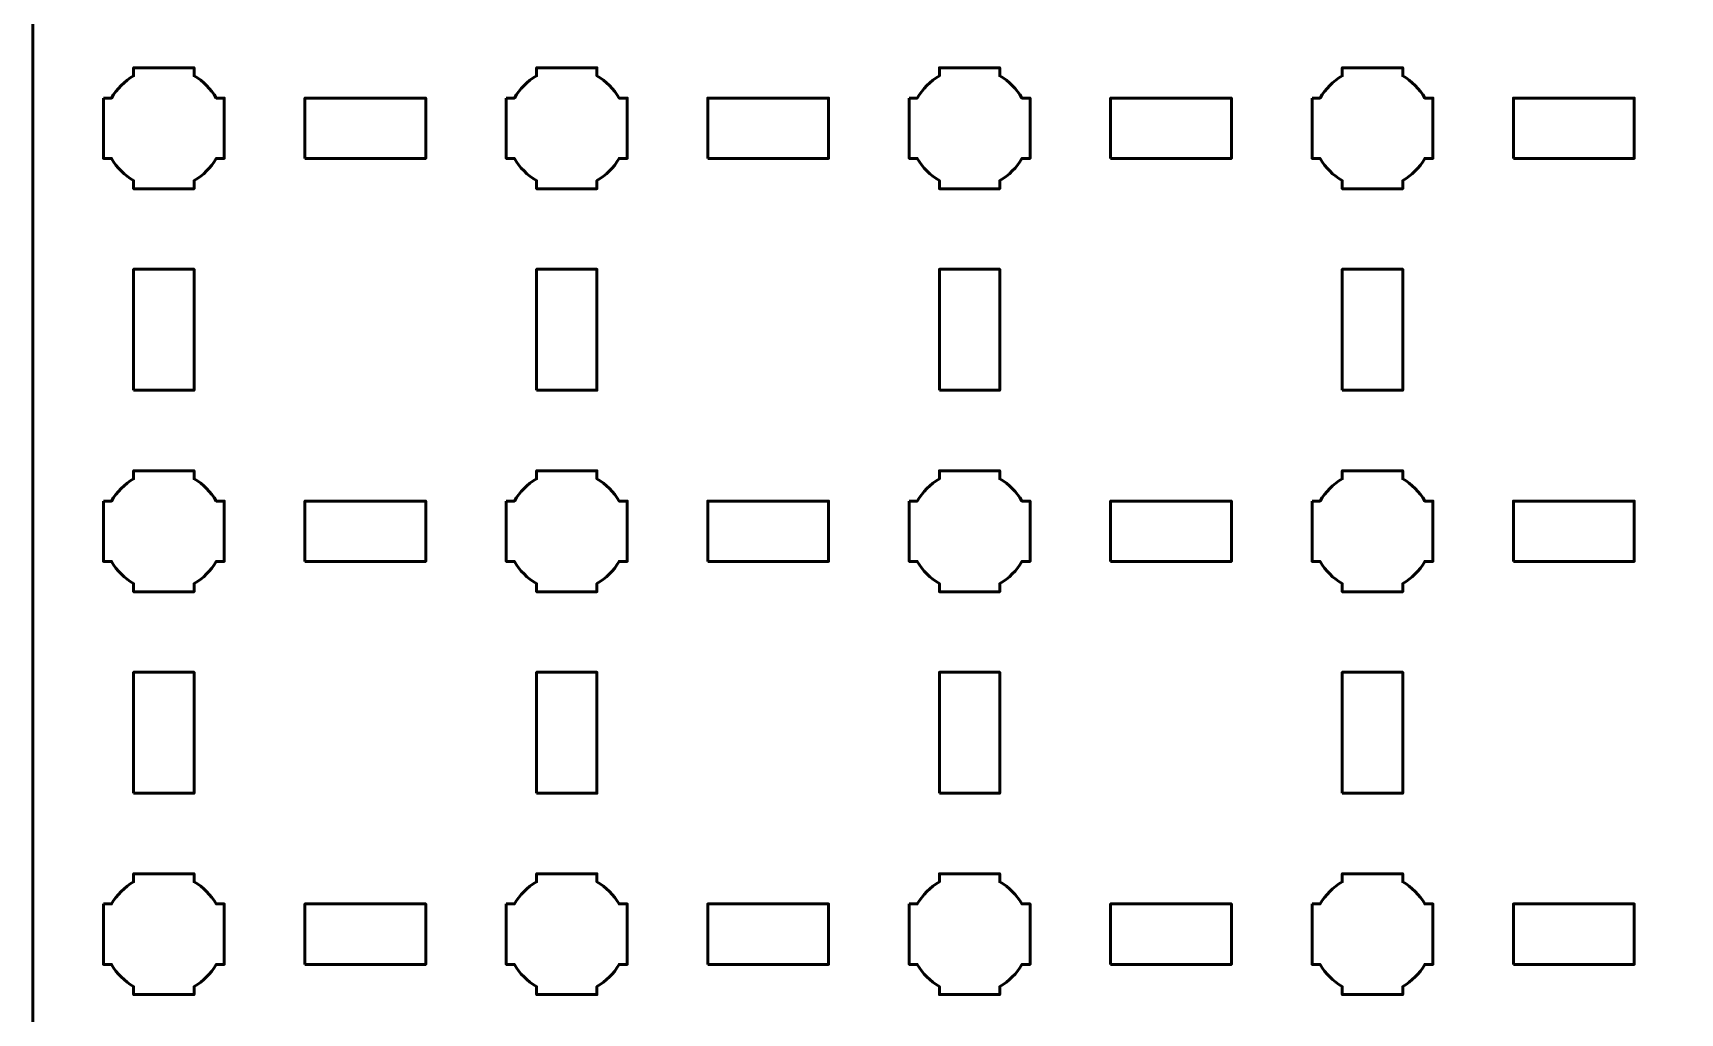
# Model space of a CAD drawing. Header units: centimetres. Extents: x -19.1 to -1.9, y -23.5 to -6.2.
# Drawn here: x -19.15 to -10.97, y -19.24 to -14.38 of the extents above; entities that cross this region are included whole.
import ezdxf

# ---------------------------------------------------------------- set-up
doc = ezdxf.new("R2010")
doc.units = ezdxf.units.CM
doc.header["$MEASUREMENT"] = 0
doc.layers.add('Layer 1', color=7, linetype='Continuous')

msp = doc.modelspace()

# ---------------------------------------------------------------- linework, layer by layer
at = {"layer": 'Layer 1', "lineweight": 53}
for points in [[(-17.8, -15), (-17.2, -15), (-17.2, -14.7), (-17.8, -14.7), (-17.8, -15)], [(-15.8, -15), (-15.2, -15), (-15.2, -14.7), (-15.8, -14.7), (-15.8, -15)], [(-13.8, -15), (-13.2, -15), (-13.2, -14.7), (-13.8, -14.7), (-13.8, -15)], [(-11.8, -15), (-11.2, -15), (-11.2, -14.7), (-11.8, -14.7), (-11.8, -15)], [(-18.65, -16.15), (-18.35, -16.15), (-18.35, -15.55), (-18.65, -15.55), (-18.65, -16.15)], [(-16.65, -16.15), (-16.35, -16.15), (-16.35, -15.55), (-16.65, -15.55), (-16.65, -16.15)], [(-14.65, -16.15), (-14.35, -16.15), (-14.35, -15.55), (-14.65, -15.55), (-14.65, -16.15)], [(-12.65, -16.15), (-12.35, -16.15), (-12.35, -15.55), (-12.65, -15.55), (-12.65, -16.15)], [(-17.8, -17), (-17.2, -17), (-17.2, -16.7), (-17.8, -16.7), (-17.8, -17)], [(-15.8, -17), (-15.2, -17), (-15.2, -16.7), (-15.8, -16.7), (-15.8, -17)], [(-13.8, -17), (-13.2, -17), (-13.2, -16.7), (-13.8, -16.7), (-13.8, -17)], [(-11.8, -17), (-11.2, -17), (-11.2, -16.7), (-11.8, -16.7), (-11.8, -17)], [(-18.65, -18.15), (-18.35, -18.15), (-18.35, -17.55), (-18.65, -17.55), (-18.65, -18.15)], [(-16.65, -18.15), (-16.35, -18.15), (-16.35, -17.55), (-16.65, -17.55), (-16.65, -18.15)], [(-14.65, -18.15), (-14.35, -18.15), (-14.35, -17.55), (-14.65, -17.55), (-14.65, -18.15)], [(-12.65, -18.15), (-12.35, -18.15), (-12.35, -17.55), (-12.65, -17.55), (-12.65, -18.15)], [(-17.8, -19), (-17.2, -19), (-17.2, -18.7), (-17.8, -18.7), (-17.8, -19)], [(-15.8, -19), (-15.2, -19), (-15.2, -18.7), (-15.8, -18.7), (-15.8, -19)], [(-13.8, -19), (-13.2, -19), (-13.2, -18.7), (-13.8, -18.7), (-13.8, -19)], [(-11.8, -19), (-11.2, -19), (-11.2, -18.7), (-11.8, -18.7), (-11.8, -19)]]:
    msp.add_lwpolyline(points, close=True, dxfattribs=at)
for points, knots in [([(-19.15, -23), (-19.15, -23), (-19.15, -6.7), (-19.15, -6.7), (-19.15, -6.7), (-19.15, -6.42391), (-18.92609, -6.2), (-18.65, -6.2), (-18.65, -6.2), (-18.65, -6.2), (-2.35, -6.2), (-2.35, -6.2), (-2.35, -6.2), (-2.07391, -6.2), (-1.85, -6.42391), (-1.85, -6.7), (-1.85, -6.7), (-1.85, -6.7), (-1.85, -23), (-1.85, -23), (-1.85, -23), (-1.85, -23.27609), (-2.07391, -23.5), (-2.35, -23.5), (-2.35, -23.5), (-2.35, -23.5), (-18.65, -23.5), (-18.65, -23.5), (-18.65, -23.5), (-18.92609, -23.5), (-19.15, -23.27609), (-19.15, -23)], [0, 0, 0, 0, 0.125, 0.125, 0.125, 0.125, 0.25, 0.25, 0.25, 0.25, 0.375, 0.375, 0.375, 0.375, 0.5, 0.5, 0.5, 0.5, 0.625, 0.625, 0.625, 0.625, 0.75, 0.75, 0.75, 0.75, 0.875, 0.875, 0.875, 0.875, 1, 1, 1, 1]), ([(-18.8, -14.7), (-18.8, -14.7), (-18.75985, -14.7), (-18.75985, -14.7), (-18.75985, -14.7), (-18.7335, -14.65447), (-18.69553, -14.6165), (-18.65, -14.59015), (-18.65, -14.59015), (-18.65, -14.59015), (-18.65, -14.55), (-18.65, -14.55), (-18.65, -14.55), (-18.65, -14.55), (-18.5, -14.55), (-18.5, -14.55), (-18.5, -14.55), (-18.5, -14.55), (-18.35, -14.55), (-18.35, -14.55), (-18.35, -14.55), (-18.35, -14.55), (-18.35, -14.59015), (-18.35, -14.59015), (-18.35, -14.59015), (-18.30447, -14.6165), (-18.2665, -14.65447), (-18.24015, -14.7), (-18.24015, -14.7), (-18.24015, -14.7), (-18.2, -14.7), (-18.2, -14.7), (-18.2, -14.7), (-18.2, -14.7), (-18.2, -14.85), (-18.2, -14.85), (-18.2, -14.85), (-18.2, -14.85), (-18.2, -15), (-18.2, -15), (-18.2, -15), (-18.2, -15), (-18.24015, -15), (-18.24015, -15), (-18.24015, -15), (-18.2665, -15.04553), (-18.30447, -15.0835), (-18.35, -15.10985), (-18.35, -15.10985), (-18.35, -15.10985), (-18.35, -15.15), (-18.35, -15.15), (-18.35, -15.15), (-18.35, -15.15), (-18.5, -15.15), (-18.5, -15.15), (-18.5, -15.15), (-18.5, -15.15), (-18.65, -15.15), (-18.65, -15.15), (-18.65, -15.15), (-18.65, -15.15), (-18.65, -15.10985), (-18.65, -15.10985), (-18.65, -15.10985), (-18.69553, -15.0835), (-18.7335, -15.04553), (-18.75985, -15), (-18.75985, -15), (-18.75985, -15), (-18.8, -15), (-18.8, -15), (-18.8, -15), (-18.8, -15), (-18.8, -14.85), (-18.8, -14.85), (-18.8, -14.85), (-18.8, -14.85), (-18.8, -14.7), (-18.8, -14.7)], [0, 0, 0, 0, 0.05, 0.05, 0.05, 0.05, 0.1, 0.1, 0.1, 0.1, 0.15, 0.15, 0.15, 0.15, 0.2, 0.2, 0.2, 0.2, 0.25, 0.25, 0.25, 0.25, 0.3, 0.3, 0.3, 0.3, 0.35, 0.35, 0.35, 0.35, 0.4, 0.4, 0.4, 0.4, 0.45, 0.45, 0.45, 0.45, 0.5, 0.5, 0.5, 0.5, 0.55, 0.55, 0.55, 0.55, 0.6, 0.6, 0.6, 0.6, 0.65, 0.65, 0.65, 0.65, 0.7, 0.7, 0.7, 0.7, 0.75, 0.75, 0.75, 0.75, 0.8, 0.8, 0.8, 0.8, 0.85, 0.85, 0.85, 0.85, 0.9, 0.9, 0.9, 0.9, 0.95, 0.95, 0.95, 0.95, 1, 1, 1, 1]), ([(-16.8, -14.7), (-16.8, -14.7), (-16.75985, -14.7), (-16.75985, -14.7), (-16.75985, -14.7), (-16.7335, -14.65447), (-16.69553, -14.6165), (-16.65, -14.59015), (-16.65, -14.59015), (-16.65, -14.59015), (-16.65, -14.55), (-16.65, -14.55), (-16.65, -14.55), (-16.65, -14.55), (-16.5, -14.55), (-16.5, -14.55), (-16.5, -14.55), (-16.5, -14.55), (-16.35, -14.55), (-16.35, -14.55), (-16.35, -14.55), (-16.35, -14.55), (-16.35, -14.59015), (-16.35, -14.59015), (-16.35, -14.59015), (-16.30447, -14.6165), (-16.2665, -14.65447), (-16.24015, -14.7), (-16.24015, -14.7), (-16.24015, -14.7), (-16.2, -14.7), (-16.2, -14.7), (-16.2, -14.7), (-16.2, -14.7), (-16.2, -14.85), (-16.2, -14.85), (-16.2, -14.85), (-16.2, -14.85), (-16.2, -15), (-16.2, -15), (-16.2, -15), (-16.2, -15), (-16.24015, -15), (-16.24015, -15), (-16.24015, -15), (-16.2665, -15.04553), (-16.30447, -15.0835), (-16.35, -15.10985), (-16.35, -15.10985), (-16.35, -15.10985), (-16.35, -15.15), (-16.35, -15.15), (-16.35, -15.15), (-16.35, -15.15), (-16.5, -15.15), (-16.5, -15.15), (-16.5, -15.15), (-16.5, -15.15), (-16.65, -15.15), (-16.65, -15.15), (-16.65, -15.15), (-16.65, -15.15), (-16.65, -15.10985), (-16.65, -15.10985), (-16.65, -15.10985), (-16.69553, -15.0835), (-16.7335, -15.04553), (-16.75985, -15), (-16.75985, -15), (-16.75985, -15), (-16.8, -15), (-16.8, -15), (-16.8, -15), (-16.8, -15), (-16.8, -14.85), (-16.8, -14.85), (-16.8, -14.85), (-16.8, -14.85), (-16.8, -14.7), (-16.8, -14.7)], [0, 0, 0, 0, 0.05, 0.05, 0.05, 0.05, 0.1, 0.1, 0.1, 0.1, 0.15, 0.15, 0.15, 0.15, 0.2, 0.2, 0.2, 0.2, 0.25, 0.25, 0.25, 0.25, 0.3, 0.3, 0.3, 0.3, 0.35, 0.35, 0.35, 0.35, 0.4, 0.4, 0.4, 0.4, 0.45, 0.45, 0.45, 0.45, 0.5, 0.5, 0.5, 0.5, 0.55, 0.55, 0.55, 0.55, 0.6, 0.6, 0.6, 0.6, 0.65, 0.65, 0.65, 0.65, 0.7, 0.7, 0.7, 0.7, 0.75, 0.75, 0.75, 0.75, 0.8, 0.8, 0.8, 0.8, 0.85, 0.85, 0.85, 0.85, 0.9, 0.9, 0.9, 0.9, 0.95, 0.95, 0.95, 0.95, 1, 1, 1, 1]), ([(-14.8, -14.7), (-14.8, -14.7), (-14.75985, -14.7), (-14.75985, -14.7), (-14.75985, -14.7), (-14.7335, -14.65447), (-14.69553, -14.6165), (-14.65, -14.59015), (-14.65, -14.59015), (-14.65, -14.59015), (-14.65, -14.55), (-14.65, -14.55), (-14.65, -14.55), (-14.65, -14.55), (-14.5, -14.55), (-14.5, -14.55), (-14.5, -14.55), (-14.5, -14.55), (-14.35, -14.55), (-14.35, -14.55), (-14.35, -14.55), (-14.35, -14.55), (-14.35, -14.59015), (-14.35, -14.59015), (-14.35, -14.59015), (-14.30447, -14.6165), (-14.2665, -14.65447), (-14.24015, -14.7), (-14.24015, -14.7), (-14.24015, -14.7), (-14.2, -14.7), (-14.2, -14.7), (-14.2, -14.7), (-14.2, -14.7), (-14.2, -14.85), (-14.2, -14.85), (-14.2, -14.85), (-14.2, -14.85), (-14.2, -15), (-14.2, -15), (-14.2, -15), (-14.2, -15), (-14.24015, -15), (-14.24015, -15), (-14.24015, -15), (-14.2665, -15.04553), (-14.30447, -15.0835), (-14.35, -15.10985), (-14.35, -15.10985), (-14.35, -15.10985), (-14.35, -15.15), (-14.35, -15.15), (-14.35, -15.15), (-14.35, -15.15), (-14.5, -15.15), (-14.5, -15.15), (-14.5, -15.15), (-14.5, -15.15), (-14.65, -15.15), (-14.65, -15.15), (-14.65, -15.15), (-14.65, -15.15), (-14.65, -15.10985), (-14.65, -15.10985), (-14.65, -15.10985), (-14.69553, -15.0835), (-14.7335, -15.04553), (-14.75985, -15), (-14.75985, -15), (-14.75985, -15), (-14.8, -15), (-14.8, -15), (-14.8, -15), (-14.8, -15), (-14.8, -14.85), (-14.8, -14.85), (-14.8, -14.85), (-14.8, -14.85), (-14.8, -14.7), (-14.8, -14.7)], [0, 0, 0, 0, 0.05, 0.05, 0.05, 0.05, 0.1, 0.1, 0.1, 0.1, 0.15, 0.15, 0.15, 0.15, 0.2, 0.2, 0.2, 0.2, 0.25, 0.25, 0.25, 0.25, 0.3, 0.3, 0.3, 0.3, 0.35, 0.35, 0.35, 0.35, 0.4, 0.4, 0.4, 0.4, 0.45, 0.45, 0.45, 0.45, 0.5, 0.5, 0.5, 0.5, 0.55, 0.55, 0.55, 0.55, 0.6, 0.6, 0.6, 0.6, 0.65, 0.65, 0.65, 0.65, 0.7, 0.7, 0.7, 0.7, 0.75, 0.75, 0.75, 0.75, 0.8, 0.8, 0.8, 0.8, 0.85, 0.85, 0.85, 0.85, 0.9, 0.9, 0.9, 0.9, 0.95, 0.95, 0.95, 0.95, 1, 1, 1, 1]), ([(-12.8, -14.7), (-12.8, -14.7), (-12.75985, -14.7), (-12.75985, -14.7), (-12.75985, -14.7), (-12.7335, -14.65447), (-12.69553, -14.6165), (-12.65, -14.59015), (-12.65, -14.59015), (-12.65, -14.59015), (-12.65, -14.55), (-12.65, -14.55), (-12.65, -14.55), (-12.65, -14.55), (-12.5, -14.55), (-12.5, -14.55), (-12.5, -14.55), (-12.5, -14.55), (-12.35, -14.55), (-12.35, -14.55), (-12.35, -14.55), (-12.35, -14.55), (-12.35, -14.59015), (-12.35, -14.59015), (-12.35, -14.59015), (-12.30447, -14.6165), (-12.2665, -14.65447), (-12.24015, -14.7), (-12.24015, -14.7), (-12.24015, -14.7), (-12.2, -14.7), (-12.2, -14.7), (-12.2, -14.7), (-12.2, -14.7), (-12.2, -14.85), (-12.2, -14.85), (-12.2, -14.85), (-12.2, -14.85), (-12.2, -15), (-12.2, -15), (-12.2, -15), (-12.2, -15), (-12.24015, -15), (-12.24015, -15), (-12.24015, -15), (-12.2665, -15.04553), (-12.30447, -15.0835), (-12.35, -15.10985), (-12.35, -15.10985), (-12.35, -15.10985), (-12.35, -15.15), (-12.35, -15.15), (-12.35, -15.15), (-12.35, -15.15), (-12.5, -15.15), (-12.5, -15.15), (-12.5, -15.15), (-12.5, -15.15), (-12.65, -15.15), (-12.65, -15.15), (-12.65, -15.15), (-12.65, -15.15), (-12.65, -15.10985), (-12.65, -15.10985), (-12.65, -15.10985), (-12.69553, -15.0835), (-12.7335, -15.04553), (-12.75985, -15), (-12.75985, -15), (-12.75985, -15), (-12.8, -15), (-12.8, -15), (-12.8, -15), (-12.8, -15), (-12.8, -14.85), (-12.8, -14.85), (-12.8, -14.85), (-12.8, -14.85), (-12.8, -14.7), (-12.8, -14.7)], [0, 0, 0, 0, 0.05, 0.05, 0.05, 0.05, 0.1, 0.1, 0.1, 0.1, 0.15, 0.15, 0.15, 0.15, 0.2, 0.2, 0.2, 0.2, 0.25, 0.25, 0.25, 0.25, 0.3, 0.3, 0.3, 0.3, 0.35, 0.35, 0.35, 0.35, 0.4, 0.4, 0.4, 0.4, 0.45, 0.45, 0.45, 0.45, 0.5, 0.5, 0.5, 0.5, 0.55, 0.55, 0.55, 0.55, 0.6, 0.6, 0.6, 0.6, 0.65, 0.65, 0.65, 0.65, 0.7, 0.7, 0.7, 0.7, 0.75, 0.75, 0.75, 0.75, 0.8, 0.8, 0.8, 0.8, 0.85, 0.85, 0.85, 0.85, 0.9, 0.9, 0.9, 0.9, 0.95, 0.95, 0.95, 0.95, 1, 1, 1, 1]), ([(-18.8, -16.7), (-18.8, -16.7), (-18.75985, -16.7), (-18.75985, -16.7), (-18.75985, -16.7), (-18.7335, -16.65447), (-18.69553, -16.6165), (-18.65, -16.59015), (-18.65, -16.59015), (-18.65, -16.59015), (-18.65, -16.55), (-18.65, -16.55), (-18.65, -16.55), (-18.65, -16.55), (-18.5, -16.55), (-18.5, -16.55), (-18.5, -16.55), (-18.5, -16.55), (-18.35, -16.55), (-18.35, -16.55), (-18.35, -16.55), (-18.35, -16.55), (-18.35, -16.59015), (-18.35, -16.59015), (-18.35, -16.59015), (-18.30447, -16.6165), (-18.2665, -16.65447), (-18.24015, -16.7), (-18.24015, -16.7), (-18.24015, -16.7), (-18.2, -16.7), (-18.2, -16.7), (-18.2, -16.7), (-18.2, -16.7), (-18.2, -16.85), (-18.2, -16.85), (-18.2, -16.85), (-18.2, -16.85), (-18.2, -17), (-18.2, -17), (-18.2, -17), (-18.2, -17), (-18.24015, -17), (-18.24015, -17), (-18.24015, -17), (-18.2665, -17.04553), (-18.30447, -17.0835), (-18.35, -17.10985), (-18.35, -17.10985), (-18.35, -17.10985), (-18.35, -17.15), (-18.35, -17.15), (-18.35, -17.15), (-18.35, -17.15), (-18.5, -17.15), (-18.5, -17.15), (-18.5, -17.15), (-18.5, -17.15), (-18.65, -17.15), (-18.65, -17.15), (-18.65, -17.15), (-18.65, -17.15), (-18.65, -17.10985), (-18.65, -17.10985), (-18.65, -17.10985), (-18.69553, -17.0835), (-18.7335, -17.04553), (-18.75985, -17), (-18.75985, -17), (-18.75985, -17), (-18.8, -17), (-18.8, -17), (-18.8, -17), (-18.8, -17), (-18.8, -16.85), (-18.8, -16.85), (-18.8, -16.85), (-18.8, -16.85), (-18.8, -16.7), (-18.8, -16.7)], [0, 0, 0, 0, 0.05, 0.05, 0.05, 0.05, 0.1, 0.1, 0.1, 0.1, 0.15, 0.15, 0.15, 0.15, 0.2, 0.2, 0.2, 0.2, 0.25, 0.25, 0.25, 0.25, 0.3, 0.3, 0.3, 0.3, 0.35, 0.35, 0.35, 0.35, 0.4, 0.4, 0.4, 0.4, 0.45, 0.45, 0.45, 0.45, 0.5, 0.5, 0.5, 0.5, 0.55, 0.55, 0.55, 0.55, 0.6, 0.6, 0.6, 0.6, 0.65, 0.65, 0.65, 0.65, 0.7, 0.7, 0.7, 0.7, 0.75, 0.75, 0.75, 0.75, 0.8, 0.8, 0.8, 0.8, 0.85, 0.85, 0.85, 0.85, 0.9, 0.9, 0.9, 0.9, 0.95, 0.95, 0.95, 0.95, 1, 1, 1, 1]), ([(-16.8, -16.7), (-16.8, -16.7), (-16.75985, -16.7), (-16.75985, -16.7), (-16.75985, -16.7), (-16.7335, -16.65447), (-16.69553, -16.6165), (-16.65, -16.59015), (-16.65, -16.59015), (-16.65, -16.59015), (-16.65, -16.55), (-16.65, -16.55), (-16.65, -16.55), (-16.65, -16.55), (-16.5, -16.55), (-16.5, -16.55), (-16.5, -16.55), (-16.5, -16.55), (-16.35, -16.55), (-16.35, -16.55), (-16.35, -16.55), (-16.35, -16.55), (-16.35, -16.59015), (-16.35, -16.59015), (-16.35, -16.59015), (-16.30447, -16.6165), (-16.2665, -16.65447), (-16.24015, -16.7), (-16.24015, -16.7), (-16.24015, -16.7), (-16.2, -16.7), (-16.2, -16.7), (-16.2, -16.7), (-16.2, -16.7), (-16.2, -16.85), (-16.2, -16.85), (-16.2, -16.85), (-16.2, -16.85), (-16.2, -17), (-16.2, -17), (-16.2, -17), (-16.2, -17), (-16.24015, -17), (-16.24015, -17), (-16.24015, -17), (-16.2665, -17.04553), (-16.30447, -17.0835), (-16.35, -17.10985), (-16.35, -17.10985), (-16.35, -17.10985), (-16.35, -17.15), (-16.35, -17.15), (-16.35, -17.15), (-16.35, -17.15), (-16.5, -17.15), (-16.5, -17.15), (-16.5, -17.15), (-16.5, -17.15), (-16.65, -17.15), (-16.65, -17.15), (-16.65, -17.15), (-16.65, -17.15), (-16.65, -17.10985), (-16.65, -17.10985), (-16.65, -17.10985), (-16.69553, -17.0835), (-16.7335, -17.04553), (-16.75985, -17), (-16.75985, -17), (-16.75985, -17), (-16.8, -17), (-16.8, -17), (-16.8, -17), (-16.8, -17), (-16.8, -16.85), (-16.8, -16.85), (-16.8, -16.85), (-16.8, -16.85), (-16.8, -16.7), (-16.8, -16.7)], [0, 0, 0, 0, 0.05, 0.05, 0.05, 0.05, 0.1, 0.1, 0.1, 0.1, 0.15, 0.15, 0.15, 0.15, 0.2, 0.2, 0.2, 0.2, 0.25, 0.25, 0.25, 0.25, 0.3, 0.3, 0.3, 0.3, 0.35, 0.35, 0.35, 0.35, 0.4, 0.4, 0.4, 0.4, 0.45, 0.45, 0.45, 0.45, 0.5, 0.5, 0.5, 0.5, 0.55, 0.55, 0.55, 0.55, 0.6, 0.6, 0.6, 0.6, 0.65, 0.65, 0.65, 0.65, 0.7, 0.7, 0.7, 0.7, 0.75, 0.75, 0.75, 0.75, 0.8, 0.8, 0.8, 0.8, 0.85, 0.85, 0.85, 0.85, 0.9, 0.9, 0.9, 0.9, 0.95, 0.95, 0.95, 0.95, 1, 1, 1, 1]), ([(-14.8, -16.7), (-14.8, -16.7), (-14.75985, -16.7), (-14.75985, -16.7), (-14.75985, -16.7), (-14.7335, -16.65447), (-14.69553, -16.6165), (-14.65, -16.59015), (-14.65, -16.59015), (-14.65, -16.59015), (-14.65, -16.55), (-14.65, -16.55), (-14.65, -16.55), (-14.65, -16.55), (-14.5, -16.55), (-14.5, -16.55), (-14.5, -16.55), (-14.5, -16.55), (-14.35, -16.55), (-14.35, -16.55), (-14.35, -16.55), (-14.35, -16.55), (-14.35, -16.59015), (-14.35, -16.59015), (-14.35, -16.59015), (-14.30447, -16.6165), (-14.2665, -16.65447), (-14.24015, -16.7), (-14.24015, -16.7), (-14.24015, -16.7), (-14.2, -16.7), (-14.2, -16.7), (-14.2, -16.7), (-14.2, -16.7), (-14.2, -16.85), (-14.2, -16.85), (-14.2, -16.85), (-14.2, -16.85), (-14.2, -17), (-14.2, -17), (-14.2, -17), (-14.2, -17), (-14.24015, -17), (-14.24015, -17), (-14.24015, -17), (-14.2665, -17.04553), (-14.30447, -17.0835), (-14.35, -17.10985), (-14.35, -17.10985), (-14.35, -17.10985), (-14.35, -17.15), (-14.35, -17.15), (-14.35, -17.15), (-14.35, -17.15), (-14.5, -17.15), (-14.5, -17.15), (-14.5, -17.15), (-14.5, -17.15), (-14.65, -17.15), (-14.65, -17.15), (-14.65, -17.15), (-14.65, -17.15), (-14.65, -17.10985), (-14.65, -17.10985), (-14.65, -17.10985), (-14.69553, -17.0835), (-14.7335, -17.04553), (-14.75985, -17), (-14.75985, -17), (-14.75985, -17), (-14.8, -17), (-14.8, -17), (-14.8, -17), (-14.8, -17), (-14.8, -16.85), (-14.8, -16.85), (-14.8, -16.85), (-14.8, -16.85), (-14.8, -16.7), (-14.8, -16.7)], [0, 0, 0, 0, 0.05, 0.05, 0.05, 0.05, 0.1, 0.1, 0.1, 0.1, 0.15, 0.15, 0.15, 0.15, 0.2, 0.2, 0.2, 0.2, 0.25, 0.25, 0.25, 0.25, 0.3, 0.3, 0.3, 0.3, 0.35, 0.35, 0.35, 0.35, 0.4, 0.4, 0.4, 0.4, 0.45, 0.45, 0.45, 0.45, 0.5, 0.5, 0.5, 0.5, 0.55, 0.55, 0.55, 0.55, 0.6, 0.6, 0.6, 0.6, 0.65, 0.65, 0.65, 0.65, 0.7, 0.7, 0.7, 0.7, 0.75, 0.75, 0.75, 0.75, 0.8, 0.8, 0.8, 0.8, 0.85, 0.85, 0.85, 0.85, 0.9, 0.9, 0.9, 0.9, 0.95, 0.95, 0.95, 0.95, 1, 1, 1, 1]), ([(-12.8, -16.7), (-12.8, -16.7), (-12.75985, -16.7), (-12.75985, -16.7), (-12.75985, -16.7), (-12.7335, -16.65447), (-12.69553, -16.6165), (-12.65, -16.59015), (-12.65, -16.59015), (-12.65, -16.59015), (-12.65, -16.55), (-12.65, -16.55), (-12.65, -16.55), (-12.65, -16.55), (-12.5, -16.55), (-12.5, -16.55), (-12.5, -16.55), (-12.5, -16.55), (-12.35, -16.55), (-12.35, -16.55), (-12.35, -16.55), (-12.35, -16.55), (-12.35, -16.59015), (-12.35, -16.59015), (-12.35, -16.59015), (-12.30447, -16.6165), (-12.2665, -16.65447), (-12.24015, -16.7), (-12.24015, -16.7), (-12.24015, -16.7), (-12.2, -16.7), (-12.2, -16.7), (-12.2, -16.7), (-12.2, -16.7), (-12.2, -16.85), (-12.2, -16.85), (-12.2, -16.85), (-12.2, -16.85), (-12.2, -17), (-12.2, -17), (-12.2, -17), (-12.2, -17), (-12.24015, -17), (-12.24015, -17), (-12.24015, -17), (-12.2665, -17.04553), (-12.30447, -17.0835), (-12.35, -17.10985), (-12.35, -17.10985), (-12.35, -17.10985), (-12.35, -17.15), (-12.35, -17.15), (-12.35, -17.15), (-12.35, -17.15), (-12.5, -17.15), (-12.5, -17.15), (-12.5, -17.15), (-12.5, -17.15), (-12.65, -17.15), (-12.65, -17.15), (-12.65, -17.15), (-12.65, -17.15), (-12.65, -17.10985), (-12.65, -17.10985), (-12.65, -17.10985), (-12.69553, -17.0835), (-12.7335, -17.04553), (-12.75985, -17), (-12.75985, -17), (-12.75985, -17), (-12.8, -17), (-12.8, -17), (-12.8, -17), (-12.8, -17), (-12.8, -16.85), (-12.8, -16.85), (-12.8, -16.85), (-12.8, -16.85), (-12.8, -16.7), (-12.8, -16.7)], [0, 0, 0, 0, 0.05, 0.05, 0.05, 0.05, 0.1, 0.1, 0.1, 0.1, 0.15, 0.15, 0.15, 0.15, 0.2, 0.2, 0.2, 0.2, 0.25, 0.25, 0.25, 0.25, 0.3, 0.3, 0.3, 0.3, 0.35, 0.35, 0.35, 0.35, 0.4, 0.4, 0.4, 0.4, 0.45, 0.45, 0.45, 0.45, 0.5, 0.5, 0.5, 0.5, 0.55, 0.55, 0.55, 0.55, 0.6, 0.6, 0.6, 0.6, 0.65, 0.65, 0.65, 0.65, 0.7, 0.7, 0.7, 0.7, 0.75, 0.75, 0.75, 0.75, 0.8, 0.8, 0.8, 0.8, 0.85, 0.85, 0.85, 0.85, 0.9, 0.9, 0.9, 0.9, 0.95, 0.95, 0.95, 0.95, 1, 1, 1, 1]), ([(-18.8, -18.7), (-18.8, -18.7), (-18.75985, -18.7), (-18.75985, -18.7), (-18.75985, -18.7), (-18.7335, -18.65447), (-18.69553, -18.6165), (-18.65, -18.59015), (-18.65, -18.59015), (-18.65, -18.59015), (-18.65, -18.55), (-18.65, -18.55), (-18.65, -18.55), (-18.65, -18.55), (-18.5, -18.55), (-18.5, -18.55), (-18.5, -18.55), (-18.5, -18.55), (-18.35, -18.55), (-18.35, -18.55), (-18.35, -18.55), (-18.35, -18.55), (-18.35, -18.59015), (-18.35, -18.59015), (-18.35, -18.59015), (-18.30447, -18.6165), (-18.2665, -18.65447), (-18.24015, -18.7), (-18.24015, -18.7), (-18.24015, -18.7), (-18.2, -18.7), (-18.2, -18.7), (-18.2, -18.7), (-18.2, -18.7), (-18.2, -18.85), (-18.2, -18.85), (-18.2, -18.85), (-18.2, -18.85), (-18.2, -19), (-18.2, -19), (-18.2, -19), (-18.2, -19), (-18.24015, -19), (-18.24015, -19), (-18.24015, -19), (-18.2665, -19.04553), (-18.30447, -19.0835), (-18.35, -19.10985), (-18.35, -19.10985), (-18.35, -19.10985), (-18.35, -19.15), (-18.35, -19.15), (-18.35, -19.15), (-18.35, -19.15), (-18.5, -19.15), (-18.5, -19.15), (-18.5, -19.15), (-18.5, -19.15), (-18.65, -19.15), (-18.65, -19.15), (-18.65, -19.15), (-18.65, -19.15), (-18.65, -19.10985), (-18.65, -19.10985), (-18.65, -19.10985), (-18.69553, -19.0835), (-18.7335, -19.04553), (-18.75985, -19), (-18.75985, -19), (-18.75985, -19), (-18.8, -19), (-18.8, -19), (-18.8, -19), (-18.8, -19), (-18.8, -18.85), (-18.8, -18.85), (-18.8, -18.85), (-18.8, -18.85), (-18.8, -18.7), (-18.8, -18.7)], [0, 0, 0, 0, 0.05, 0.05, 0.05, 0.05, 0.1, 0.1, 0.1, 0.1, 0.15, 0.15, 0.15, 0.15, 0.2, 0.2, 0.2, 0.2, 0.25, 0.25, 0.25, 0.25, 0.3, 0.3, 0.3, 0.3, 0.35, 0.35, 0.35, 0.35, 0.4, 0.4, 0.4, 0.4, 0.45, 0.45, 0.45, 0.45, 0.5, 0.5, 0.5, 0.5, 0.55, 0.55, 0.55, 0.55, 0.6, 0.6, 0.6, 0.6, 0.65, 0.65, 0.65, 0.65, 0.7, 0.7, 0.7, 0.7, 0.75, 0.75, 0.75, 0.75, 0.8, 0.8, 0.8, 0.8, 0.85, 0.85, 0.85, 0.85, 0.9, 0.9, 0.9, 0.9, 0.95, 0.95, 0.95, 0.95, 1, 1, 1, 1]), ([(-16.8, -18.7), (-16.8, -18.7), (-16.75985, -18.7), (-16.75985, -18.7), (-16.75985, -18.7), (-16.7335, -18.65447), (-16.69553, -18.6165), (-16.65, -18.59015), (-16.65, -18.59015), (-16.65, -18.59015), (-16.65, -18.55), (-16.65, -18.55), (-16.65, -18.55), (-16.65, -18.55), (-16.5, -18.55), (-16.5, -18.55), (-16.5, -18.55), (-16.5, -18.55), (-16.35, -18.55), (-16.35, -18.55), (-16.35, -18.55), (-16.35, -18.55), (-16.35, -18.59015), (-16.35, -18.59015), (-16.35, -18.59015), (-16.30447, -18.6165), (-16.2665, -18.65447), (-16.24015, -18.7), (-16.24015, -18.7), (-16.24015, -18.7), (-16.2, -18.7), (-16.2, -18.7), (-16.2, -18.7), (-16.2, -18.7), (-16.2, -18.85), (-16.2, -18.85), (-16.2, -18.85), (-16.2, -18.85), (-16.2, -19), (-16.2, -19), (-16.2, -19), (-16.2, -19), (-16.24015, -19), (-16.24015, -19), (-16.24015, -19), (-16.2665, -19.04553), (-16.30447, -19.0835), (-16.35, -19.10985), (-16.35, -19.10985), (-16.35, -19.10985), (-16.35, -19.15), (-16.35, -19.15), (-16.35, -19.15), (-16.35, -19.15), (-16.5, -19.15), (-16.5, -19.15), (-16.5, -19.15), (-16.5, -19.15), (-16.65, -19.15), (-16.65, -19.15), (-16.65, -19.15), (-16.65, -19.15), (-16.65, -19.10985), (-16.65, -19.10985), (-16.65, -19.10985), (-16.69553, -19.0835), (-16.7335, -19.04553), (-16.75985, -19), (-16.75985, -19), (-16.75985, -19), (-16.8, -19), (-16.8, -19), (-16.8, -19), (-16.8, -19), (-16.8, -18.85), (-16.8, -18.85), (-16.8, -18.85), (-16.8, -18.85), (-16.8, -18.7), (-16.8, -18.7)], [0, 0, 0, 0, 0.05, 0.05, 0.05, 0.05, 0.1, 0.1, 0.1, 0.1, 0.15, 0.15, 0.15, 0.15, 0.2, 0.2, 0.2, 0.2, 0.25, 0.25, 0.25, 0.25, 0.3, 0.3, 0.3, 0.3, 0.35, 0.35, 0.35, 0.35, 0.4, 0.4, 0.4, 0.4, 0.45, 0.45, 0.45, 0.45, 0.5, 0.5, 0.5, 0.5, 0.55, 0.55, 0.55, 0.55, 0.6, 0.6, 0.6, 0.6, 0.65, 0.65, 0.65, 0.65, 0.7, 0.7, 0.7, 0.7, 0.75, 0.75, 0.75, 0.75, 0.8, 0.8, 0.8, 0.8, 0.85, 0.85, 0.85, 0.85, 0.9, 0.9, 0.9, 0.9, 0.95, 0.95, 0.95, 0.95, 1, 1, 1, 1]), ([(-14.8, -18.7), (-14.8, -18.7), (-14.75985, -18.7), (-14.75985, -18.7), (-14.75985, -18.7), (-14.7335, -18.65447), (-14.69553, -18.6165), (-14.65, -18.59015), (-14.65, -18.59015), (-14.65, -18.59015), (-14.65, -18.55), (-14.65, -18.55), (-14.65, -18.55), (-14.65, -18.55), (-14.5, -18.55), (-14.5, -18.55), (-14.5, -18.55), (-14.5, -18.55), (-14.35, -18.55), (-14.35, -18.55), (-14.35, -18.55), (-14.35, -18.55), (-14.35, -18.59015), (-14.35, -18.59015), (-14.35, -18.59015), (-14.30447, -18.6165), (-14.2665, -18.65447), (-14.24015, -18.7), (-14.24015, -18.7), (-14.24015, -18.7), (-14.2, -18.7), (-14.2, -18.7), (-14.2, -18.7), (-14.2, -18.7), (-14.2, -18.85), (-14.2, -18.85), (-14.2, -18.85), (-14.2, -18.85), (-14.2, -19), (-14.2, -19), (-14.2, -19), (-14.2, -19), (-14.24015, -19), (-14.24015, -19), (-14.24015, -19), (-14.2665, -19.04553), (-14.30447, -19.0835), (-14.35, -19.10985), (-14.35, -19.10985), (-14.35, -19.10985), (-14.35, -19.15), (-14.35, -19.15), (-14.35, -19.15), (-14.35, -19.15), (-14.5, -19.15), (-14.5, -19.15), (-14.5, -19.15), (-14.5, -19.15), (-14.65, -19.15), (-14.65, -19.15), (-14.65, -19.15), (-14.65, -19.15), (-14.65, -19.10985), (-14.65, -19.10985), (-14.65, -19.10985), (-14.69553, -19.0835), (-14.7335, -19.04553), (-14.75985, -19), (-14.75985, -19), (-14.75985, -19), (-14.8, -19), (-14.8, -19), (-14.8, -19), (-14.8, -19), (-14.8, -18.85), (-14.8, -18.85), (-14.8, -18.85), (-14.8, -18.85), (-14.8, -18.7), (-14.8, -18.7)], [0, 0, 0, 0, 0.05, 0.05, 0.05, 0.05, 0.1, 0.1, 0.1, 0.1, 0.15, 0.15, 0.15, 0.15, 0.2, 0.2, 0.2, 0.2, 0.25, 0.25, 0.25, 0.25, 0.3, 0.3, 0.3, 0.3, 0.35, 0.35, 0.35, 0.35, 0.4, 0.4, 0.4, 0.4, 0.45, 0.45, 0.45, 0.45, 0.5, 0.5, 0.5, 0.5, 0.55, 0.55, 0.55, 0.55, 0.6, 0.6, 0.6, 0.6, 0.65, 0.65, 0.65, 0.65, 0.7, 0.7, 0.7, 0.7, 0.75, 0.75, 0.75, 0.75, 0.8, 0.8, 0.8, 0.8, 0.85, 0.85, 0.85, 0.85, 0.9, 0.9, 0.9, 0.9, 0.95, 0.95, 0.95, 0.95, 1, 1, 1, 1]), ([(-12.8, -18.7), (-12.8, -18.7), (-12.75985, -18.7), (-12.75985, -18.7), (-12.75985, -18.7), (-12.7335, -18.65447), (-12.69553, -18.6165), (-12.65, -18.59015), (-12.65, -18.59015), (-12.65, -18.59015), (-12.65, -18.55), (-12.65, -18.55), (-12.65, -18.55), (-12.65, -18.55), (-12.5, -18.55), (-12.5, -18.55), (-12.5, -18.55), (-12.5, -18.55), (-12.35, -18.55), (-12.35, -18.55), (-12.35, -18.55), (-12.35, -18.55), (-12.35, -18.59015), (-12.35, -18.59015), (-12.35, -18.59015), (-12.30447, -18.6165), (-12.2665, -18.65447), (-12.24015, -18.7), (-12.24015, -18.7), (-12.24015, -18.7), (-12.2, -18.7), (-12.2, -18.7), (-12.2, -18.7), (-12.2, -18.7), (-12.2, -18.85), (-12.2, -18.85), (-12.2, -18.85), (-12.2, -18.85), (-12.2, -19), (-12.2, -19), (-12.2, -19), (-12.2, -19), (-12.24015, -19), (-12.24015, -19), (-12.24015, -19), (-12.2665, -19.04553), (-12.30447, -19.0835), (-12.35, -19.10985), (-12.35, -19.10985), (-12.35, -19.10985), (-12.35, -19.15), (-12.35, -19.15), (-12.35, -19.15), (-12.35, -19.15), (-12.5, -19.15), (-12.5, -19.15), (-12.5, -19.15), (-12.5, -19.15), (-12.65, -19.15), (-12.65, -19.15), (-12.65, -19.15), (-12.65, -19.15), (-12.65, -19.10985), (-12.65, -19.10985), (-12.65, -19.10985), (-12.69553, -19.0835), (-12.7335, -19.04553), (-12.75985, -19), (-12.75985, -19), (-12.75985, -19), (-12.8, -19), (-12.8, -19), (-12.8, -19), (-12.8, -19), (-12.8, -18.85), (-12.8, -18.85), (-12.8, -18.85), (-12.8, -18.85), (-12.8, -18.7), (-12.8, -18.7)], [0, 0, 0, 0, 0.05, 0.05, 0.05, 0.05, 0.1, 0.1, 0.1, 0.1, 0.15, 0.15, 0.15, 0.15, 0.2, 0.2, 0.2, 0.2, 0.25, 0.25, 0.25, 0.25, 0.3, 0.3, 0.3, 0.3, 0.35, 0.35, 0.35, 0.35, 0.4, 0.4, 0.4, 0.4, 0.45, 0.45, 0.45, 0.45, 0.5, 0.5, 0.5, 0.5, 0.55, 0.55, 0.55, 0.55, 0.6, 0.6, 0.6, 0.6, 0.65, 0.65, 0.65, 0.65, 0.7, 0.7, 0.7, 0.7, 0.75, 0.75, 0.75, 0.75, 0.8, 0.8, 0.8, 0.8, 0.85, 0.85, 0.85, 0.85, 0.9, 0.9, 0.9, 0.9, 0.95, 0.95, 0.95, 0.95, 1, 1, 1, 1])]:
    msp.add_open_spline(points, degree=3, knots=knots, dxfattribs=at)

doc.saveas('drawing.dxf')
